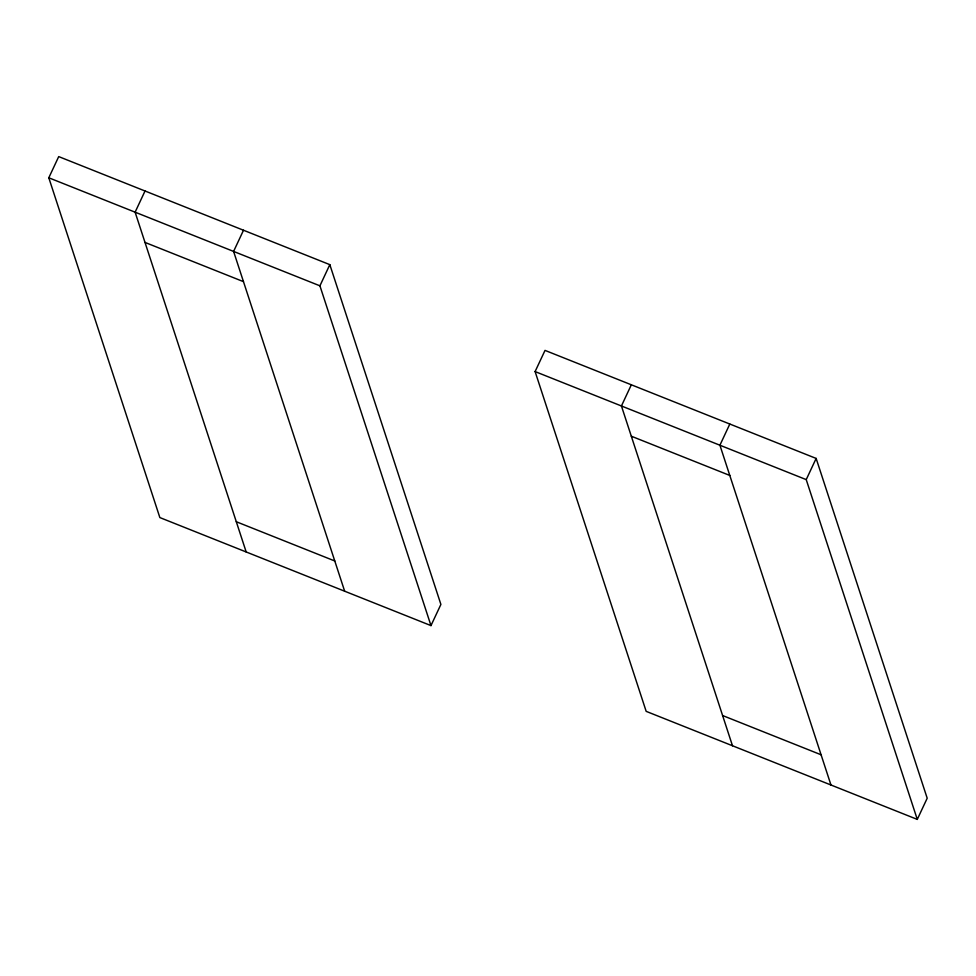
<?xml version="1.0" encoding="UTF-8"?>
<svg xmlns="http://www.w3.org/2000/svg" width="976" height="976" viewBox="0 0 976 976"><rect width="100%" height="100%" fill="white"/><g stroke="black" fill="none" stroke-linecap="round" stroke-linejoin="round"><path stroke-width="1.46" d="M48.8 177.778L58.719 156.599L329.827 264.642L440.896 604.425L430.977 625.604L159.857 517.573L48.8 177.778L319.921 285.822L430.977 625.604M145.034 190.991L135.115 212.182L246.184 551.965M243.512 230.238L233.593 251.418L344.662 591.212M319.921 285.822L329.827 264.642M535.104 371.575L545.023 350.396L816.143 458.427L927.2 798.222L917.281 819.401L646.173 711.358L535.104 371.575L806.225 479.619L917.281 819.401M631.338 384.788L621.431 405.979L732.488 745.762M729.816 424.035L719.91 445.215L830.966 785.009M806.225 479.619L816.143 458.427M144.997 242.414L243.475 281.649M631.313 436.211L729.792 475.446M236.302 521.733L334.78 560.98M722.606 715.53L821.084 754.777"/></g></svg>
